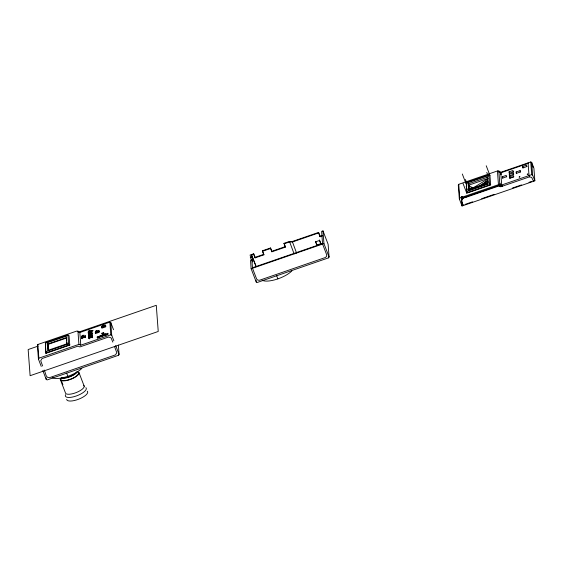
<?xml version="1.0" encoding="UTF-8"?>
<svg xmlns="http://www.w3.org/2000/svg" width="563" height="563" viewBox="0 0 563 563"><rect width="100%" height="100%" fill="white"/><g stroke="black" fill="none" stroke-linecap="round" stroke-linejoin="round"><path stroke-width="0.84" d="M45.849 353.332L45.392 342.747L67.926 334.964L69.045 335.654L69.756 345.077L45.849 353.332L45.392 342.747M489.951 175.48L488.832 174.79L466.298 182.567L466.755 193.158L490.662 184.903L489.951 175.48L486.228 165.768M463.025 183.447L466.755 193.158L466.298 182.567M533.442 180.793L533.485 181.307L531.732 177.429L529.523 176.838L500.81 186.747L498.952 185.945L465.882 197.367C460.907 197.599 460.604 202.004 463.412 205.502C461.027 201.807 460.379 197.177 465.847 196.86L498.917 185.431L500.774 186.24L502.175 186.276L502.14 185.769L500.774 186.24M106.864 334.394L106.696 334.506M465.847 196.86L465.882 197.367L463.124 197.803L462.927 198.394L462.892 197.88M113.867 340.805L111.72 335.224L110.791 334.823L80.783 345.175L79.826 332.487L77.933 331.171L76.526 331.135L37.834 344.5L37.397 345.379L38.425 359.081L41.247 366.436M38.425 359.081L38.861 358.202L37.834 344.5M502.175 186.276L501.689 184.995L500.732 172.306L498.839 170.997L497.432 170.962L458.739 184.319L458.303 185.199L459.331 198.901L462.047 205.974L534.85 180.829L533.893 168.14L531.676 162.355L530.747 161.954L500.732 172.306L498.917 172.011L500.774 172.82L528.115 163.383M459.331 198.901L459.767 198.028L458.739 184.319M42.816 370.517L46.265 379.504L47.193 379.912L118.638 355.239L119.074 354.366L118.371 345.063M328.637 257.826L329.074 256.946L328.116 244.258L322.986 230.9L321.621 231.372L322.578 244.06L326.744 254.933L326.54 256.383L325.477 257.467L259.374 280.297L257.819 280.114L256.679 279.128L252.506 268.262L251.886 260L250.521 260.472L251.14 268.734L256.264 282.091L257.192 282.492L328.637 257.826L328.51 256.13M89.179 331.614C88.82 332.698 91.973 331.128 90.439 331.051M89.369 334.112C89.102 335.309 92.388 333.31 90.397 333.592M102.748 326.308C102.487 327.504 105.767 325.505 103.782 325.787M106.266 334.45L106.893 334.133M82.571 336.385C81.586 337.624 85.344 336.104 83.683 335.942M487.523 180.632L481.956 184.833L481.921 184.326L481.238 184.565L481.52 185.706L473.413 188.506L473.166 187.873L468.655 185.853M481.274 185.072L487.53 180.449M96.597 331.487C95.034 332.642 98.863 331.769 97.723 331.157M89.883 336.371C88.328 337.526 92.149 336.653 91.009 336.041M98.3 337.124L98.708 336.941M98.448 337.3C99.151 336.822 98.004 336.709 98.539 337.082M487.748 178.971L473.166 187.873L481.52 185.706L481.238 184.565M469.387 190.174L469 185.079L488.121 178.471M102.114 326.723L101.375 326.976M91.79 330.903L93.127 330.446M271.845 251.274L285.307 246.629L285.342 247.136L271.887 251.781L270.578 247.959L262.464 250.76L263.871 254.828L255.095 257.854L253.688 253.793L250.106 255.025L251.056 259.536L252.428 259.064L251.478 254.553M285.342 247.136L284.034 243.315L289.488 241.428L292.296 241.499L318.616 232.413L320.115 236.734L322.374 235.953M253.688 253.793L253.73 254.3L251.513 255.06L256.172 266.51M263.871 254.828L262.506 251.267L270.613 248.466L270.578 247.959M284.069 243.821L289.523 241.935L292.338 242.013L318.651 232.92L318.616 232.413M250.296 257.558L251.668 257.087M468.057 182.616L487.171 176.015L487.748 183.658L468.627 190.266L468.057 182.616L469 185.079M255.06 257.347L263.829 254.321M320.08 236.228L322.332 235.447M527.088 166.458L522.774 167.992L522.668 166.535L526.595 165.177L526.708 166.634M513.519 171.764L509.205 173.298L509.1 171.842L513.027 170.483L513.139 171.94M506.763 176.655L502.449 178.189L502.344 176.733L506.278 175.374L506.383 176.838M509.297 174.333L513.231 172.975L513.723 174.256L509.409 175.79L509.297 174.333L509.789 175.614M516.187 171.954L520.113 170.603L520.606 171.877L516.292 173.418L516.187 171.954L516.672 173.235M315.604 241.809L315.569 241.302L317.018 245.482L315.604 241.809L319.538 240.45L319.502 239.944L320.945 244.124L319.538 240.45M469.894 188.478L472.315 187.641M482.716 184.052L486.714 182.672M469.12 189.267L487.551 182.905M466.966 191.49L489.507 183.707L490.662 184.903M509.473 176.838L513.407 175.48L513.512 176.944L509.585 178.302L509.473 176.838L509.965 178.119L513.892 176.761M467.424 192.666L489.958 184.882M316.976 244.975L320.91 243.617M252.47 267.756L322.536 243.554M251.14 268.734L323.943 243.589L322.986 230.9M459.767 198.028L499.831 184.192L501.689 184.995L531.697 174.643L532.626 175.044L534.85 180.829M66.842 343.838L47.721 350.439L47.151 342.79L66.265 336.188L66.884 344.19M38.052 346.132L28.15 349.546L30.113 375.704L158.238 331.466L156.275 305.308L78.398 332.198M79.826 332.487L109.841 322.135L110.77 322.536L113.522 329.714M48.446 350.552L47.954 343.979L66.385 337.617M104.38 325.808L105.689 325.358L105.802 326.814L101.868 328.173L101.762 326.709M89.503 331.565L88.187 332.022L88.3 333.479L92.233 332.121L92.121 330.664M91.002 333.613L92.311 333.155L92.416 334.619L88.49 335.977L88.377 334.513M465.038 204.418L472.512 201.835M481.639 198.683L494.096 194.383M512.365 188.077L521.5 184.924M528.974 182.342L531.465 181.483M82.135 338.792L81.663 337.568L84.914 336.442L84.823 335.238M92.656 337.188L91.952 335.344L88.701 336.47L89.264 338.898M69.756 345.077L68.602 343.88L46.06 351.664L46.532 353.1M88.792 337.673L92.043 336.547L91.952 335.344M102.023 333.155L103.62 332.606L104.422 335.231L100.763 336.491L100.714 335.829L102.776 335.119L102.023 333.155L102.825 335.78L102.776 335.119M47.883 352.375L69.735 344.823M102.072 333.817L103.669 333.268L103.62 332.606M97.343 337.8C103.43 334.922 96.414 340.101 97.272 336.892L99.764 336.273M105.387 334.091L107.878 333.472L107.941 334.38L105.534 335.21L107.864 334.169L107.793 333.261M38.861 358.202L78.926 344.373L80.783 345.175M532.331 165.473L532.992 167.197M529.523 176.838L529.037 175.565L528.08 162.876M522.668 166.535L523.161 167.816M509.1 171.842L509.585 173.123M502.344 176.733L502.836 178.014M486.77 172.377L488.255 176.254M487.593 179.681L488.733 182.658M465.418 179.498L466.994 183.594M462.322 174.023L466.044 183.735M466.171 186.606L467.473 190.005M323.943 243.589L329.074 256.946M318.651 232.92L320.115 236.734M296.61 253.146L292.296 241.499M294.104 253.871L289.488 241.428M284.034 243.315L285.054 245.968M270.613 248.466L271.887 251.781M276.623 275.659L277.862 278.889M253.73 254.3L255.095 257.854M252.069 256.109L255.349 264.645M251.886 260L252.646 261.985L252.428 259.064M115.704 345.591L119.074 354.366M112.818 342.121L111.094 337.877L108.617 337.019L79.904 346.928L78.046 346.118L42.021 358.568L40.712 360.735L42.626 365.978M114.613 346.78L116.787 352.719L115.478 354.887L49.368 377.71C45.385 378.181 45.723 372.256 44.181 370.046M103.669 333.268L104.422 335.231M99.13 331.684L98.659 330.46L98.75 331.663L95.506 332.789L95.414 331.579M97.272 336.892L97.42 338.011M92.043 336.547L92.515 337.779M84.914 336.442L85.386 337.673M79.08 372.868L84.218 386.26M66.624 373.072L67.863 376.302M47.954 343.979L48.692 348.546M47.151 342.79L48.094 345.253M61.395 380.757L62.901 384.698M60.262 379.363L65.399 392.756A10 3.371 -21 0 0 76.301 392.545A10 3.371 -21 0 0 83.831 385.465M531.676 162.355L532.626 175.044M530.747 161.954L531.697 174.643M520.113 170.603L520.226 172.06M513.231 172.975L513.343 174.439M500.584 183.735L500.81 186.747M498.839 170.997L499.831 184.192M499.719 184.171L499.881 186.346M498.917 185.431L498.952 185.945L498.459 184.664L497.432 170.962M488.832 174.79L489.507 183.707M487.818 179.745L487.628 177.19L468.507 183.791L469.021 190.59M473.37 188L473.413 188.506M463.124 197.803L463.166 198.31M462.462 196.381L462.596 198.598M462.139 196.656L462.307 198.852M461.892 196.951L462.061 199.147M461.632 196.424L461.864 199.471M461.554 197.62L461.723 199.823M461.364 197.036L462.047 205.974M320.03 236.101L320.065 236.608M284.625 246.861L284.66 247.375M262.464 250.76L262.506 251.267M255.651 265.426L255.686 265.933M254.814 256.707L254.849 257.221M256.137 280.374L256.264 282.091M118.504 353.55L118.638 355.239M110.77 322.536L111.72 335.224M109.841 322.135L110.791 334.823M99.208 330.777L99.32 332.233L95.386 333.592L95.281 332.135M92.501 335.661L92.606 337.117L88.672 338.476L88.567 337.019M91.572 330.347L91.663 331.551L88.419 332.67L88.328 331.466M85.372 335.555L85.477 337.012L81.544 338.37L81.438 336.913M81.572 336.364L81.663 337.568M77.933 331.171L78.926 344.373M67.926 334.964L68.602 343.88M66.73 340.481L66.54 338.018L48.108 344.38L48.474 350.355M66.849 342.121L67.032 344.591M46.138 377.794L46.265 379.504M291.845 270.93A17.439 5.883 -21 0 1 276.426 279.354A17.439 5.883 -21 0 1 262.14 280.205M81.846 368.35A17.439 5.883 -21 0 1 66.427 376.774A17.439 5.883 -21 0 1 52.141 377.618M87.272 391.208A11.169 3.765 -21 0 1 78.862 399.118A11.169 3.765 -21 0 1 66.687 399.35M76.857 371.826A8.825 2.977 -21 0 1 70.093 376.478A8.825 2.977 -21 0 1 61.705 377.822M78.187 372.298A9.437 3.181 -21 0 1 69.918 379.413A9.437 3.181 -21 0 1 61.022 378.223M78.686 372.073A10 3.371 -21 0 1 69.932 379.61A10 3.371 -21 0 1 60.515 378.35M85.9 387.633A11.169 3.765 -21 0 1 76.118 396.042A11.169 3.765 -21 0 1 65.597 394.642M77.427 371.686A9.437 3.181 -21 0 1 70.185 376.661A9.437 3.181 -21 0 1 61.212 378.104M82.043 335.837C83.845 336.702 84.239 333.936 82.043 335.837M88.792 330.945C90.601 331.811 90.995 329.038 88.792 330.945M88.982 333.444C90.784 334.309 91.185 331.537 88.982 333.444M89.165 335.942C90.974 336.808 91.368 334.042 89.165 335.942M95.879 331.058C97.688 331.924 98.082 329.151 95.879 331.058M102.36 325.632C104.169 326.498 104.563 323.732 102.36 325.632M519.185 177.035L519.86 176.838L519.185 177.035M527.264 174.248L527.932 174.051L527.264 174.248M105.14 325.034L101.896 326.16L101.987 327.363L105.232 326.244L105.14 325.034M91.762 332.846L88.511 333.965L88.602 335.168L91.853 334.049L91.762 332.846M105.38 333.972L99.672 335.942L99.757 337.089L105.464 335.119L105.38 333.972M500.957 174.544L500.774 172.82L500.95 174.502"/></g></svg>
